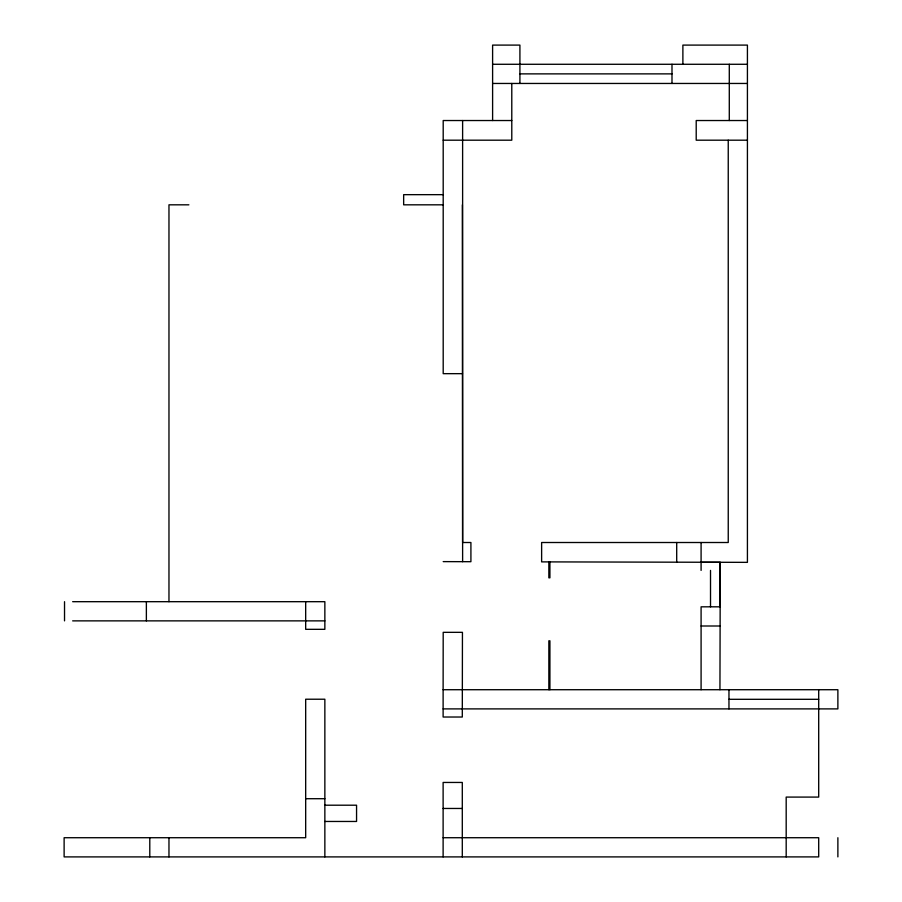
<?xml version="1.0" encoding="UTF-8"?>
<svg xmlns="http://www.w3.org/2000/svg" width="902" height="902" viewBox="0 0 902 902"><rect width="100%" height="100%" fill="white"/><g stroke="black" fill="none" stroke-linecap="round" stroke-linejoin="round"><path stroke-width="1.35" d="M443.119 689.714L443.198 632.336L462.444 632.336L462.298 717.022L443.119 717.022L443.119 689.714L837.879 689.714L837.879 708.893L443.119 708.893M719.943 689.714L720.27 562.329M492.605 64.279L747.42 64.279M519.913 73.874L671.99 73.874M492.605 83.458L747.42 83.458M511.784 120.53L443.198 120.53L443.198 373.665L462.5 373.665M747.42 120.53L696.209 120.53L696.209 140.193L747.42 140.193M443.198 140.193L511.784 140.193L511.784 83.458M443.198 194.663L403.656 194.663L403.656 204.822L443.198 204.822M188.879 204.822L168.967 204.822L168.967 601.69M701.091 562.284L719.943 562.284L719.943 606.821L701.091 606.821L701.091 689.714M72.656 601.69L324.855 601.69L324.855 629.325L305.677 629.325L305.677 601.69M72.656 620.869L324.855 620.869M701.091 625.999L720.112 625.999M728.963 699.309L818.7 699.309M305.677 798.71L324.855 798.71M324.855 805.204L356.561 805.204L356.561 821.463L324.855 821.463M443.119 808.463L462.14 808.463M443.119 837.721L818.7 837.721L818.7 856.9L64.121 856.9L64.121 837.721L305.677 837.721L305.677 699.219L324.855 699.219L324.855 856.9M443.198 561.619L470.912 561.698L470.912 542.508L462.613 542.508L462.613 120.53M462.376 204.822L462.625 561.675M837.879 837.721L837.879 856.9M818.7 689.714L818.7 797.086L786.183 797.086L786.183 856.9M729.29 64.279L729.29 120.53M728.963 689.714L728.963 708.893M728.241 140.193L728.241 542.508L541.628 542.508L541.628 561.878L747.42 562.352L747.42 45.1L682.882 45.1L682.882 64.279M710.517 570.414L710.517 606.821M701.091 542.508L701.091 570.414M676.703 542.508L676.703 562.217M671.99 64.279L671.99 83.458M549.916 561.901L549.916 577.821L548.856 577.821L548.856 561.89M549.916 689.714L549.916 640.815L548.856 640.815L548.856 689.714M519.913 83.458L519.913 45.1L492.605 45.1L492.605 120.53M462.298 856.9L462.298 782.451L443.119 782.451L443.119 856.9M168.967 837.721L168.967 856.9M149.788 837.721L149.788 856.9M146.372 601.69L146.372 620.869M64.527 601.69L64.527 620.869"/></g></svg>
